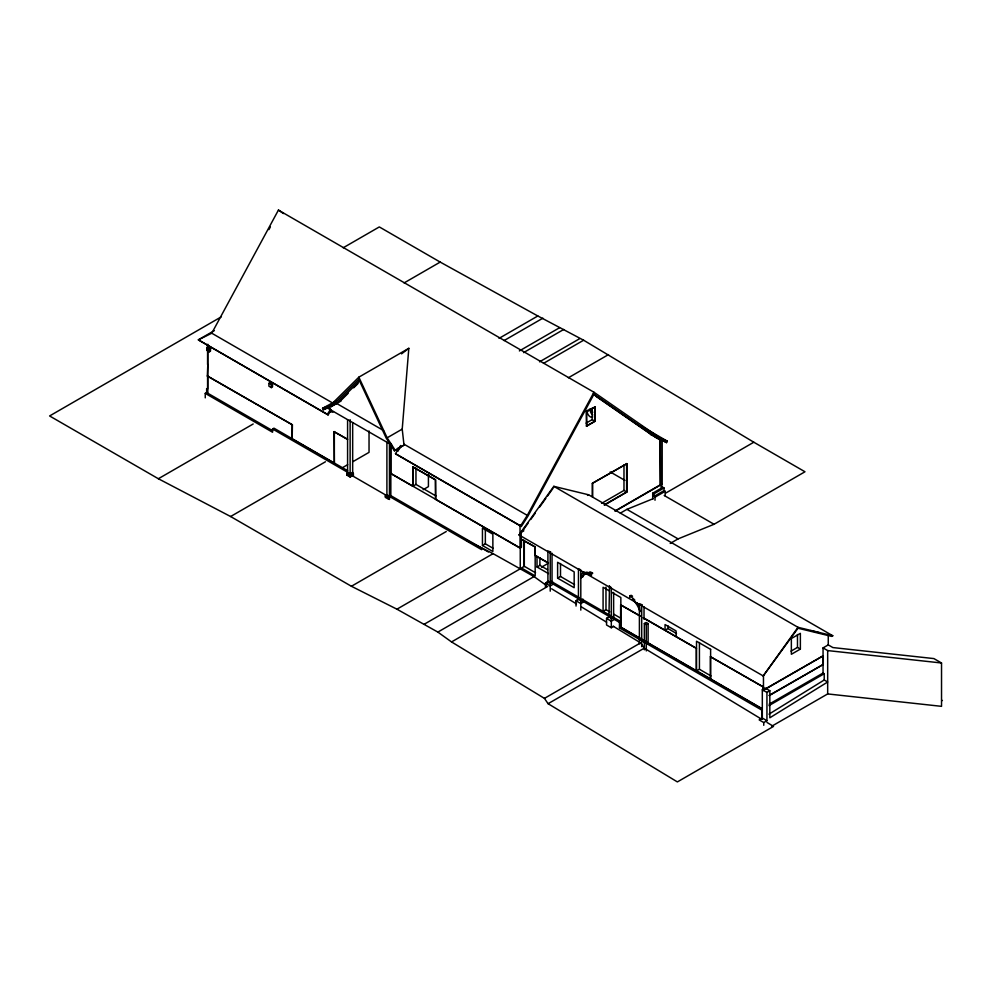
<?xml version="1.0" encoding="UTF-8"?>
<svg xmlns="http://www.w3.org/2000/svg" width="992" height="992" viewBox="0 0 992 992"><rect width="100%" height="100%" fill="white"/><g stroke="black" fill="none" stroke-linecap="round" stroke-linejoin="round"><path stroke-width="1.49" d="M763.48 690.581L763.493 687.679M331.402 406.559L358.844 379.415L386.285 438.241L394.394 450.802L404.004 445.098L402.219 429.114L408.816 348.316L358.844 377.171L330.559 405.158L322.549 408.307L323.293 409.758L331.402 406.559L341.211 400.904M585.454 573.76A15.016 8.668 60 0 0 582.8 576.612L581.498 577.369A15.016 8.668 60 0 1 588.814 574.331M650.417 434.422L666.562 442.618L667.318 441.167L641.911 426.51M331.08 410.242L328.092 414.904L198.338 339.847L211.767 333.213L278.43 210.081L593.948 392.237L660.598 438.414L667.318 441.167M268.919 229.623L270.382 226.92M659.792 439.84L593.948 394.221L528.091 515.877L521.333 526.467L520.577 525.896L527.285 515.381L593.948 392.237M205.257 397.854L205.257 393.378L272.577 432.252L272.577 428.978L350.126 473.754L352.668 472.279L353.487 475.094L350.126 477.028L346.778 475.094L347.584 472.279M389.447 498.79L388.641 499.261L388.641 497.848L390.836 495.653L488.399 551.974M328.092 414.904L327.348 414.334L330.324 409.659M521.333 526.467L396.242 454.249L395.486 453.666L400.706 445.495M398.734 449.86L400.173 447.59M519.014 534.948L553.809 486.34L588.603 494.785L832.784 635.76L831.693 636.393L798.002 628.221L763.208 675.936L519.014 534.948L520.118 534.316M520.031 547.844L521.184 547.175L521.184 532.357L524.074 528.327M522.772 530.596L528.091 523.168M530.757 519.448L535.184 513.261M539.623 507.061L545.823 498.381M547.596 495.913L552.916 488.473M763.208 675.936L798.002 627.316L832.784 635.76M582.626 573.5L582.998 573.091A16.963 9.796 60 0 1 583.978 572.334M391.617 444.937L327.013 407.799L336.722 403.496L359.774 380.692M341.608 399.764L348.192 393.254M353.685 387.822L358.075 383.482M394.394 450.802L404.004 445.098M401.524 353.871L408.816 348.316M768.998 714.166L824.216 679.991L824.216 673.717L823.05 673.047L769.147 704.171M221.377 316.783L49.6 415.958L158.36 478.739L230.603 516.522L351.416 586.272L396.924 609.187L437.856 632.09L451.546 641.936L544.434 698.38L548.092 703.7L677.375 781.919L773.537 726.404L766.94 722.412M343.207 247.777L379.316 226.932L440.2 262.086L537.825 315.977L583.618 340.219L753.808 442.221L804.983 471.77L714.054 524.272L678.082 538.892L670.208 543.442M214.346 330.609L198.338 339.847L327.348 414.334M206.882 347.56L208.035 346.89L210.49 348.304L210.49 351.131L209.337 351.8L206.882 350.387L206.882 347.56L209.337 348.973L210.49 348.304M206.882 350.387L208.035 349.717M292.181 424.96L292.181 438.96L292.404 424.836L207.34 375.993L207.812 364.473M207.34 375.993L292.404 424.836M205.257 393.378L206.646 392.584L272.639 430.677M404.104 282.931L440.2 262.086M268.894 383.358L270.047 382.689L272.502 384.102L272.502 386.942L271.349 387.612L268.894 386.186L268.894 383.358L271.349 384.772L272.502 384.102M158.36 478.739L253.183 423.993M272.577 428.978L273.966 428.172L347.634 470.704M322.549 408.307L336.276 400.88M330.559 405.158L333.076 403.707M323.293 409.758L325.909 408.258M331.018 410.192L329.865 410.862L332.32 412.275L333.473 411.606M334.341 463.028L334.118 431.706L347.646 439.245M499.038 338.371L537.825 315.977M504.097 340.566L542.884 318.184M230.603 516.522L325.438 461.776M519.374 350.932L559.488 327.769M523.578 352.631L563.704 329.468M395.138 450.219L387.14 437.819L402.219 429.114M342.352 467.765L347.684 464.678M353.028 461.602L369.036 452.364L369.036 430.974M539.536 361.832L579.65 338.681M346.778 475.094L347.584 474.622L350.126 476.098L352.668 474.622L353.487 475.094M543.504 363.37L583.618 340.219M353.487 473.68L350.126 475.614L346.778 473.68M390.6 443.672L390.6 473.382L520.254 547.981L520.254 569.135M412.833 466.86L435.612 479.744L435.612 499.112L435.389 479.88L412.833 466.86L412.833 486.229L415.958 484.418L435.86 495.913M568.404 377.754L608.518 354.59M388.641 499.261L385.28 497.327L385.28 495.913L387.525 494.624M423.113 489.701L428.42 486.638L428.42 474.436M586.359 411.705L595.051 406.956L595.051 421.315L586.594 426.2L586.359 411.705L595.051 406.956M586.123 423.138L592.15 419.653L595.051 421.315M586.359 426.064L594.816 421.191L594.816 406.819M351.416 586.272L446.251 531.526M482.447 545.501L492.863 551.502L492.863 534.167L482.447 528.153L482.447 545.501L485.348 543.827L493.148 548.34M592.36 496.794L592.36 483.327L626.87 463.673L626.87 492.094L604.463 505.04M592.36 483.327L626.87 463.673M521.184 532.357L523.826 530.832M587.5 495.417L588.603 494.785M396.924 609.187L493.086 553.66L534.018 576.575L546.468 585.528M535.172 546.976L521.184 539.164L535.172 546.976L535.172 575.906L521.42 567.957L524.309 566.296L535.568 572.793M435.389 499.249L520.031 548.105L521.42 547.311L521.42 539.04M601.574 503.366L623.98 490.432L626.87 492.094M604.227 504.903L626.634 491.97L626.634 463.537M534.948 547.113L534.948 555.384L548.452 562.923M615.028 510.992L661.267 484.294L661.267 488.87M615.325 511.091L661.726 484.294L661.726 487.965L652.711 493.173L652.711 499.137M660.102 439.419L660.573 485.237L662.185 484.294L662.185 440.349M424.241 624.228L520.403 568.714M547.906 583.284L547.906 550.969L550.734 551.998M620.347 513.137L626.907 509.355L653.195 498.666M653.864 493.842L664.032 487.965L664.032 490.643L653.864 496.508L653.864 493.842L652.711 493.173M653.864 496.508L655.018 497.178L665.198 491.313L665.198 495.913M537.007 556.314L537.007 566.99L539.896 565.328L547.534 569.73M665.558 493.185L753.808 442.221M541.508 567.188L548.216 563.32M437.856 632.09L534.018 576.575M547.844 581.796L545.464 583.172L545.464 587.103M557.616 578.162L574.17 587.71L574.17 571.863L557.616 562.303L557.616 578.162L560.505 576.488L574.517 584.573M552.532 581.572L550.225 582.912L547.906 581.572L545.464 583.172L550.225 585.925L552.606 584.548M451.546 641.936L547.708 586.421M581.324 577.084L582.626 576.327L582.626 577.071M586.346 572.198A16.963 9.796 60 0 1 591.455 573.909L592.757 573.153A16.963 9.796 60 0 0 589.794 571.826M583.11 599.23L580.804 600.569L578.485 599.23L576.042 600.83L576.042 606.075M613.688 626.374L611.308 627.75L606.546 624.997L606.546 618.438L608.927 617.061L609.51 585.937M583.184 602.206L580.804 603.582L576.042 600.83L578.423 599.453L578.485 568.614L580.804 569.954L580.804 610.13M609.782 611.866L605.976 609.658L603.086 611.332L603.086 587.276L609.435 590.934M629.771 597.63L629.771 596.031L631.073 595.274A16.963 9.796 60 0 1 632.561 596.217M710.954 675.936L699.422 669.278L696.297 670.939L620.632 627.254L620.632 604.86L640.77 616.218M613.626 616.85L611.308 618.177L609.001 616.85L606.546 618.438L611.308 621.19L613.688 619.814M639.394 643.796L639.394 603.781L642.221 604.822M548.34 581.324L619.467 622.393L620.856 621.6L581.932 599.118M619.467 622.393L619.467 627.911L620.856 627.118L644.85 640.968M644.341 649.81L644.341 623.509L646.164 622.455L648.111 623.584L648.111 643.696M644.341 623.509L646.288 624.638L648.111 623.584M544.434 698.38L640.596 642.866L644.254 648.185L761.658 719.225M676.519 633.516L667.938 628.568L665.049 630.23L665.049 624.576L676.085 630.937L676.085 636.604M548.092 703.7L644.254 648.185M643.2 617.88L696.52 648.408L643.424 617.756M710.396 656.679L763.468 687.059L710.396 656.679L710.396 679.074L761.918 708.821M791.046 651.136L797.481 647.416L800.37 649.078L800.37 633.33L791.356 638.538L791.356 654.286L800.37 649.078M823.05 673.345L823.05 647.9L828.258 644.899L832.883 647.565L933.906 658.589L941.532 662.991L941.532 706.341L827.675 693.929L771.751 726.218M762.315 689.725L766.94 692.404L766.94 720.713L762.315 718.047L762.315 689.725L765.204 688.064L769.829 690.73L769.829 717.799L827.675 682L824.203 679.991M765.204 688.994L823.286 655.737L823.286 664.417L769.383 695.528M765.44 689.13L823.286 655.737M766.94 692.404L769.829 690.73M769.147 695.392L823.286 664.417M768.998 705.597L824.216 673.717M762.315 718.047L759.128 719.882L763.753 722.548L766.94 720.713M823.05 647.9L827.675 650.578L941.532 662.991M942.4 700.426L942.053 700.625M810.588 630.565L819.417 632.71M656.493 437.931L660.337 439.555L660.337 485.1M465.508 539.784L493.086 553.66M653.914 434.558L660.598 438.414M663.884 441.068L666.562 442.618M661.366 486.427L664.032 487.965M664.032 490.643L665.198 491.313M664.194 495.479L714.054 524.272M610.216 471.919L624.935 480.413M626.907 509.355L678.082 538.892M553.809 486.34L798.002 627.316M336.722 403.496L383.569 430.54M211.767 333.213L332.258 402.777M403.992 444.193L527.285 515.381M330.324 411.519L329.865 408.878M395.486 453.666L520.577 525.896M587.202 573.054L591.22 575.372M609.001 586.235L611.308 587.574L611.308 627.75M334.118 431.706L347.411 439.382M611.977 592.398L620.856 597.531L620.856 627.118M534.948 555.384L548.167 563.022M620.632 604.86L640.534 616.354M390.6 473.382L412.833 486.229M537.007 566.99L548.452 573.599M613.589 614.06L621.215 618.462M551.068 581.3L579.254 597.568M647.404 642.444L762.154 708.685M292.181 438.96L334.118 463.165M619.467 627.911L762.079 710.26L762.079 719.349M386.905 494.983L481.666 549.692M351.999 475.565L386.508 495.492M385.28 495.913L388.641 497.848M551.626 588.802L576.488 603.905M581.721 607.092L606.571 622.195M613.118 626.175L640.596 642.866M593.179 394.072L656.729 438.067M595.584 396.044L651.298 434.645M278.43 210.081L283.452 213.565M358.844 377.171L387.14 437.819M828.258 634.843L828.258 645.358M827.675 650.578L827.675 693.929M797.481 634.52L797.481 647.416M763.753 722.548L763.753 725.313M763.468 675.254L763.468 690.271M763.245 687.196L763.245 690.184M699.422 642.531L699.422 669.278M696.297 648.545L696.297 670.939M667.938 625.741L667.938 628.568M660.573 439.679L660.573 485.237M655.018 497.178L655.018 500.253M646.288 624.638L646.288 650.938M644.019 606.918L644.019 619.219M641.7 605.12L641.7 646.672M623.98 465L623.98 490.432M613.626 592.447L613.626 617.036M605.976 587.103L605.976 609.658M592.596 483.464L592.596 496.93M592.15 408.158L592.15 419.653M591.455 573.909L591.455 575.509M586.594 411.829L586.594 426.2M581.324 577.815L581.696 573.847A16.963 9.796 60 0 1 585.02 572.26M560.505 563.518L560.505 576.488M552.036 553.226L552.036 582.168M550.225 552.296L550.225 591.17M539.896 557.69L539.896 565.328M524.309 540.417L524.309 566.296M524.074 540.553L524.074 566.556M520.031 524.632L520.031 548.105M485.348 529.368L485.348 543.827M415.958 468.038L415.958 484.418M413.069 466.736L413.069 486.092M398.003 448.037L398.003 451.248M390.836 443.536L390.836 495.839M389.447 442.382L389.447 499.484M386.905 442.444L386.905 495.802M352.668 422.79L352.668 474.622M350.126 419.69L350.126 477.028M347.584 419.74L347.584 475.317M334.341 431.57L334.341 463.314M330.324 408.766L330.212 411.841M271.349 384.772L271.349 387.612M209.337 348.973L209.337 351.8M207.812 344.236L207.812 393.254M207.576 345.365L207.576 364.597M207.576 375.856L207.576 389.112L206.646 388.579L206.646 392.584M589.471 574.554A15.016 8.668 60 0 1 590.798 575.137M629.771 596.031A16.963 9.796 60 0 1 634.88 600.222M636.839 602.652A16.963 9.796 60 0 1 639.53 607.228L639.902 611.642L639.728 610.985A15.016 8.668 60 0 0 632.412 599.503M639.307 603.669A16.963 9.796 60 0 1 640.361 605.529M592.72 416.938A4.452 2.567 60 0 1 588.69 415.425A4.452 2.567 60 0 1 587.363 410.192M589.322 409.2A4.452 2.567 60 0 1 592.72 412.3M592.782 414.929A4.452 2.567 60 0 1 590.054 409.287M710.619 649.363L696.52 641.216L696.52 670.939L710.619 679.086L710.619 649.363"/></g></svg>
